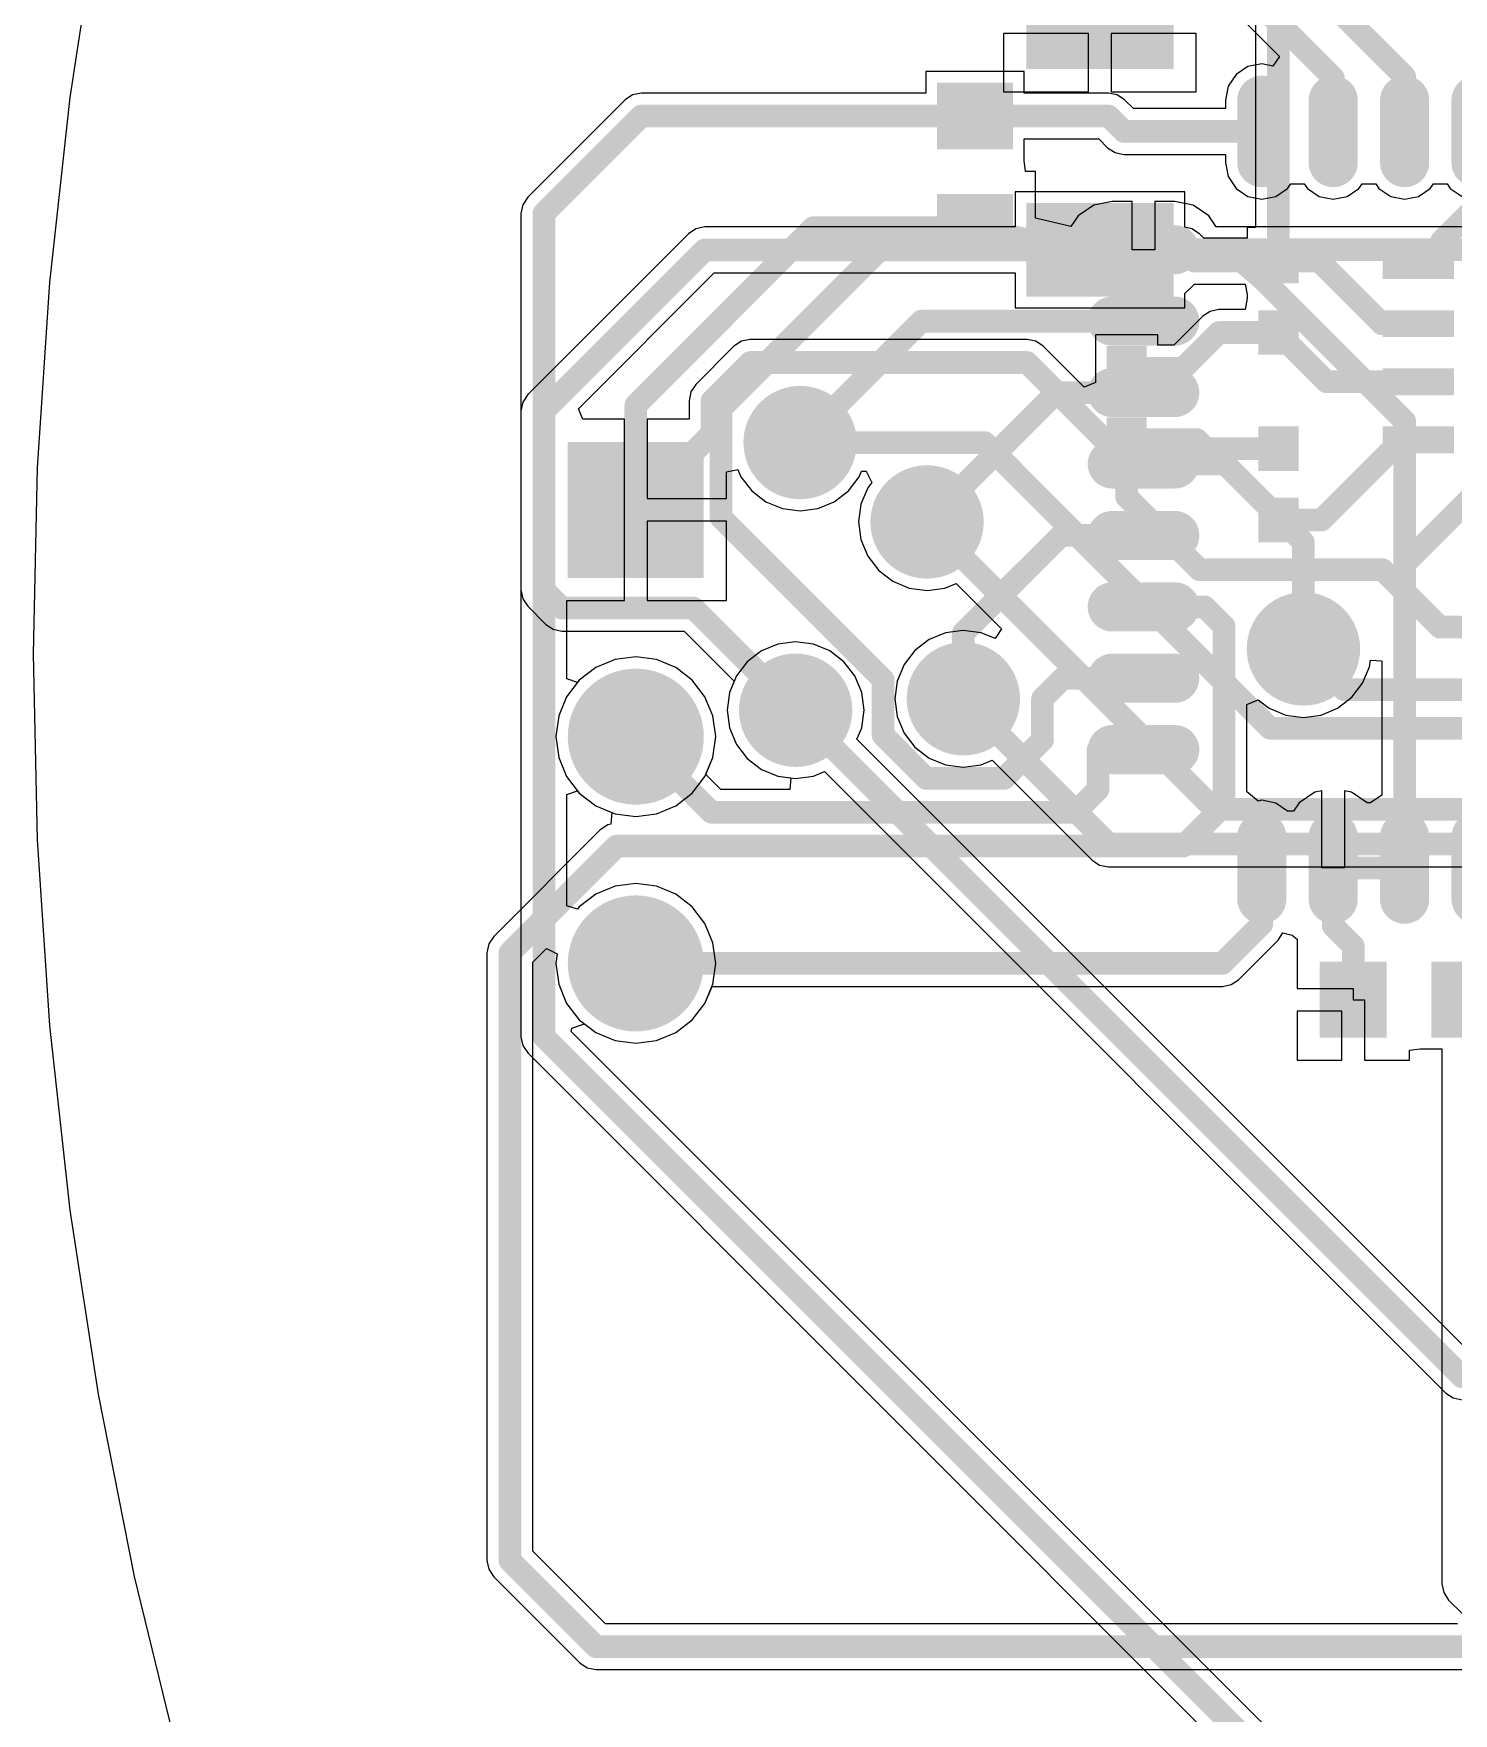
# Model space of a CAD drawing. Header units: millimetres. Extents: x 60.7 to 156.1, y 68.6 to 164.1.
# Drawn here: x 60.65 to 76.56, y 104.46 to 123.28 of the extents above; entities that cross this region are included whole.
import ezdxf

# ---------------------------------------------------------------- set-up
doc = ezdxf.new("R2010")
doc.units = ezdxf.units.MM
for name, color, linetype in [('BottomLayer', 5, 'Continuous'), ('PadHoleLayer', 156, 'Continuous'), ('TopLayer', 1, 'Continuous'), ('ViaHoleLayer', 16, 'Continuous')]:
    doc.layers.add(name, color=color, linetype=linetype)

# ---------------------------------------------------------------- blocks, each defined once
blk = doc.blocks.new('VSON8_2')
at = {"layer": 'TopLayer'}
for points in [[(0.825, -1.2), (0.825, 1.2), (-0.825, -1.2), (-0.825, 1.2)], [(-1.045, 0.825), (-1.045, 1.125), (-1.845, 0.825), (-1.845, 1.125)], [(1.845, 0.825), (1.845, 1.125), (1.045, 0.825), (1.045, 1.125)], [(-1.045, 0.175), (-1.045, 0.475), (-1.845, 0.175), (-1.845, 0.475)], [(1.845, 0.175), (1.845, 0.475), (1.045, 0.175), (1.045, 0.475)], [(-1.045, -0.475), (-1.045, -0.175), (-1.845, -0.475), (-1.845, -0.175)], [(1.845, -0.475), (1.845, -0.175), (1.045, -0.475), (1.045, -0.175)], [(-1.045, -1.125), (-1.045, -0.825), (-1.845, -1.125), (-1.845, -0.825)], [(1.845, -1.125), (1.845, -0.825), (1.045, -1.125), (1.045, -0.825)]]:
    blk.add_solid(points, dxfattribs=at)
blk = doc.blocks.new('LQFP32_B_5')
at = {"layer": 'BottomLayer', "const_width": 0.55}
for points in [[(-2.8, 4.475), (-2.8, 3.775)], [(-2, 4.475), (-2, 3.775)], [(-1.2, 4.475), (-1.2, 3.775)], [(-0.4, 4.475), (-0.4, 3.775)], [(0.4, 4.475), (0.4, 3.775)], [(1.2, 4.475), (1.2, 3.775)], [(2, 4.475), (2, 3.775)], [(2.8, 4.475), (2.8, 3.775)], [(-3.775, 2.8), (-4.475, 2.8)], [(4.475, 2.8), (3.775, 2.8)], [(-3.775, 2), (-4.475, 2)], [(4.475, 2), (3.775, 2)], [(-3.775, 1.2), (-4.475, 1.2)], [(4.475, 1.2), (3.775, 1.2)], [(-3.775, 0.4), (-4.475, 0.4)], [(4.475, 0.4), (3.775, 0.4)], [(-3.775, -0.4), (-4.475, -0.4)], [(4.475, -0.4), (3.775, -0.4)], [(-3.775, -1.2), (-4.475, -1.2)], [(4.475, -1.2), (3.775, -1.2)], [(-3.775, -2), (-4.475, -2)], [(4.475, -2), (3.775, -2)], [(-3.775, -2.8), (-4.475, -2.8)], [(4.475, -2.8), (3.775, -2.8)], [(-2.8, -3.775), (-2.8, -4.475)], [(-2, -3.775), (-2, -4.475)], [(-1.2, -3.775), (-1.2, -4.475)], [(-0.4, -3.775), (-0.4, -4.475)], [(0.4, -3.775), (0.4, -4.475)], [(1.2, -3.775), (1.2, -4.475)], [(2, -3.775), (2, -4.475)], [(2.8, -3.775), (2.8, -4.475)]]:
    blk.add_lwpolyline(points, dxfattribs=at)
at = {"layer": 'BottomLayer', "const_width": 0.275}
for points in [[(-2.937, 4.475, 1), (-2.662, 4.475, 1)], [(-2.137, 4.475, 1), (-1.862, 4.475, 1)], [(-1.338, 4.475, 1), (-1.062, 4.475, 1)], [(-0.538, 4.475, 1), (-0.263, 4.475, 1)], [(0.263, 4.475, 1), (0.538, 4.475, 1)], [(1.063, 4.475, 1), (1.338, 4.475, 1)], [(1.863, 4.475, 1), (2.138, 4.475, 1)], [(2.663, 4.475, 1), (2.938, 4.475, 1)], [(-2.937, 3.775, 1), (-2.662, 3.775, 1)], [(-2.137, 3.775, 1), (-1.862, 3.775, 1)], [(-1.338, 3.775, 1), (-1.062, 3.775, 1)], [(-0.538, 3.775, 1), (-0.263, 3.775, 1)], [(0.263, 3.775, 1), (0.538, 3.775, 1)], [(1.063, 3.775, 1), (1.338, 3.775, 1)], [(1.863, 3.775, 1), (2.138, 3.775, 1)], [(2.663, 3.775, 1), (2.938, 3.775, 1)], [(-4.612, 2.8, 1), (-4.337, 2.8, 1)], [(-3.912, 2.8, 1), (-3.637, 2.8, 1)], [(3.638, 2.8, 1), (3.913, 2.8, 1)], [(4.338, 2.8, 1), (4.613, 2.8, 1)], [(-4.612, 2, 1), (-4.337, 2, 1)], [(-3.912, 2, 1), (-3.637, 2, 1)], [(3.638, 2, 1), (3.913, 2, 1)], [(4.338, 2, 1), (4.613, 2, 1)], [(-4.612, 1.2, 1), (-4.337, 1.2, 1)], [(-3.912, 1.2, 1), (-3.637, 1.2, 1)], [(3.638, 1.2, 1), (3.913, 1.2, 1)], [(4.338, 1.2, 1), (4.613, 1.2, 1)], [(-4.612, 0.4, 1), (-4.337, 0.4, 1)], [(-3.912, 0.4, 1), (-3.637, 0.4, 1)], [(3.638, 0.4, 1), (3.913, 0.4, 1)], [(4.338, 0.4, 1), (4.613, 0.4, 1)], [(-4.612, -0.4, 1), (-4.337, -0.4, 1)], [(-3.912, -0.4, 1), (-3.637, -0.4, 1)], [(3.638, -0.4, 1), (3.913, -0.4, 1)], [(4.338, -0.4, 1), (4.613, -0.4, 1)], [(-4.612, -1.2, 1), (-4.337, -1.2, 1)], [(-3.912, -1.2, 1), (-3.637, -1.2, 1)], [(3.638, -1.2, 1), (3.913, -1.2, 1)], [(4.338, -1.2, 1), (4.613, -1.2, 1)], [(-4.612, -2, 1), (-4.337, -2, 1)], [(-3.912, -2, 1), (-3.637, -2, 1)], [(3.638, -2, 1), (3.913, -2, 1)], [(4.338, -2, 1), (4.613, -2, 1)], [(-4.612, -2.8, 1), (-4.337, -2.8, 1)], [(-3.912, -2.8, 1), (-3.637, -2.8, 1)], [(3.638, -2.8, 1), (3.913, -2.8, 1)], [(4.338, -2.8, 1), (4.613, -2.8, 1)], [(-2.937, -3.775, 1), (-2.662, -3.775, 1)], [(-2.137, -3.775, 1), (-1.862, -3.775, 1)], [(-1.338, -3.775, 1), (-1.062, -3.775, 1)], [(-0.538, -3.775, 1), (-0.263, -3.775, 1)], [(0.263, -3.775, 1), (0.538, -3.775, 1)], [(1.063, -3.775, 1), (1.338, -3.775, 1)], [(1.863, -3.775, 1), (2.138, -3.775, 1)], [(2.663, -3.775, 1), (2.938, -3.775, 1)], [(-2.937, -4.475, 1), (-2.662, -4.475, 1)], [(-2.137, -4.475, 1), (-1.862, -4.475, 1)], [(-1.338, -4.475, 1), (-1.062, -4.475, 1)], [(-0.538, -4.475, 1), (-0.263, -4.475, 1)], [(0.263, -4.475, 1), (0.538, -4.475, 1)], [(1.063, -4.475, 1), (1.338, -4.475, 1)], [(1.863, -4.475, 1), (2.138, -4.475, 1)], [(2.663, -4.475, 1), (2.938, -4.475, 1)]]:
    blk.add_lwpolyline(points, format="xyb", close=True, dxfattribs=at)
blk = doc.blocks.new('RES0402_9')
at = {"layer": 'TopLayer'}
for points in [[(-0.15, -0.225), (-0.15, 0.225), (-0.65, -0.225), (-0.65, 0.225)], [(0.65, -0.225), (0.65, 0.225), (0.15, -0.225), (0.15, 0.225)]]:
    blk.add_solid(points, dxfattribs=at)
blk = doc.blocks.new('RES0402_10')
at = {"layer": 'TopLayer'}
for points in [[(-0.15, -0.225), (-0.15, 0.225), (-0.65, -0.225), (-0.65, 0.225)], [(0.65, -0.225), (0.65, 0.225), (0.15, -0.225), (0.15, 0.225)]]:
    blk.add_solid(points, dxfattribs=at)
blk = doc.blocks.new('RES0402_11')
at = {"layer": 'TopLayer'}
for points in [[(-0.15, -0.225), (-0.15, 0.225), (-0.65, -0.225), (-0.65, 0.225)], [(0.65, -0.225), (0.65, 0.225), (0.15, -0.225), (0.15, 0.225)]]:
    blk.add_solid(points, dxfattribs=at)
blk = doc.blocks.new('PLC_3_40')
at = {"layer": 'BottomLayer', "const_width": 0.762}
for points in [[(-2.921, 0, 1), (-2.159, 0, 1)], [(-0.381, 0, 1), (0.381, 0, 1)]]:
    blk.add_lwpolyline(points, format="xyb", close=True, dxfattribs=at)
at = {"layer": 'BottomLayer'}
blk.add_solid([(1.778, -0.762), (3.302, -0.762), (1.778, 0.762), (3.302, 0.762)], dxfattribs=at)
at = {"layer": 'PadHoleLayer', "const_width": 0.5}
for points in [[(-2.79, 0, 1), (-2.29, 0, 1)], [(-0.25, 0, 1), (0.25, 0, 1)], [(2.29, 0, 1), (2.79, 0, 1)]]:
    blk.add_lwpolyline(points, format="xyb", close=True, dxfattribs=at)
at = {"layer": 'TopLayer', "const_width": 0.762}
for points in [[(-2.921, 0, 1), (-2.159, 0, 1)], [(-0.381, 0, 1), (0.381, 0, 1)]]:
    blk.add_lwpolyline(points, format="xyb", close=True, dxfattribs=at)
at = {"layer": 'TopLayer'}
blk.add_solid([(1.778, -0.762), (3.302, -0.762), (1.778, 0.762), (3.302, 0.762)], dxfattribs=at)
blk = doc.blocks.new('CAP1206_47')
at = {"layer": 'TopLayer'}
for points in [[(-0.75, -0.825), (-0.75, 0.825), (-1.8, -0.825), (-1.8, 0.825)], [(1.8, -0.825), (1.8, 0.825), (0.75, -0.825), (0.75, 0.825)]]:
    blk.add_solid(points, dxfattribs=at)
blk = doc.blocks.new('CAP0603_B_51')
at = {"layer": 'BottomLayer'}
for points in [[(-1, 0.425), (-1, -0.425), (-0.25, 0.425), (-0.25, -0.425)], [(0.25, 0.425), (0.25, -0.425), (1, 0.425), (1, -0.425)]]:
    blk.add_solid(points, dxfattribs=at)
blk = doc.blocks.new('CAP0603_B_55')
at = {"layer": 'BottomLayer'}
for points in [[(-1, 0.425), (-1, -0.425), (-0.25, 0.425), (-0.25, -0.425)], [(0.25, 0.425), (0.25, -0.425), (1, 0.425), (1, -0.425)]]:
    blk.add_solid(points, dxfattribs=at)

msp = doc.modelspace()

# ---------------------------------------------------------------- linework, layer by layer
at = {"layer": 'BottomLayer'}
for p, q in [((71.523, 126.107), (74.61, 123.02)), ((61.062, 122.559), (61.379, 124.618)), ((74.257, 122.906), (74.125, 122.817)), ((74.413, 122.937), (74.257, 122.906)), ((74.538, 122.912), (74.413, 122.937)), ((74.61, 123.02), (74.538, 122.912)), ((71.75, 122.852), (70.65, 122.852)), ((70.65, 122.852), (70.65, 122.609)), ((71.75, 122.609), (71.75, 122.852)), ((74.036, 122.685), (74.005, 122.529)), ((74.125, 122.817), (74.036, 122.685)), ((60.835, 120.488), (61.062, 122.559)), ((67.281, 122.534), (66.189, 121.442)), ((67.364, 122.589), (67.281, 122.534)), ((67.462, 122.609), (67.364, 122.589)), ((70.65, 122.609), (67.462, 122.609)), ((72.695, 122.609), (71.75, 122.609)), ((72.793, 122.589), (72.695, 122.609)), ((72.876, 122.534), (72.793, 122.589)), ((72.974, 122.436), (72.876, 122.534)), ((74.005, 122.529), (74.005, 122.436)), ((74.005, 122.436), (72.974, 122.436)), ((71.75, 121.852), (71.75, 122.095)), ((71.75, 122.095), (72.588, 122.095)), ((72.588, 122.095), (72.686, 121.997)), ((72.686, 121.997), (72.769, 121.942)), ((72.769, 121.942), (72.868, 121.922)), ((71.765, 121.731), (71.75, 121.852)), ((71.75, 121.852), (71.75, 121.852)), ((72.868, 121.922), (74.005, 121.922)), ((74.005, 121.922), (74.005, 121.829)), ((74.005, 121.829), (74.036, 121.673)), ((71.879, 121.731), (71.765, 121.731)), ((71.879, 121.207), (71.879, 121.731)), ((74.036, 121.673), (74.125, 121.541)), ((74.701, 121.541), (74.737, 121.593)), ((74.737, 121.593), (74.889, 121.593)), ((74.889, 121.593), (74.925, 121.541)), ((75.501, 121.541), (75.537, 121.593)), ((75.537, 121.593), (75.689, 121.593)), ((75.689, 121.593), (75.725, 121.541)), ((76.301, 121.541), (76.337, 121.593)), ((76.337, 121.593), (76.489, 121.593)), ((76.489, 121.593), (76.525, 121.541)), ((66.189, 121.442), (66.133, 121.358)), ((72.738, 121.393), (72.532, 121.352)), ((72.961, 121.393), (72.738, 121.393)), ((72.961, 120.854), (72.961, 121.393)), ((73.438, 121.393), (73.215, 121.393)), ((73.215, 121.393), (73.215, 120.854)), ((73.644, 121.352), (73.438, 121.393)), ((74.125, 121.541), (74.257, 121.452)), ((74.257, 121.452), (74.413, 121.421)), ((74.413, 121.421), (74.569, 121.452)), ((74.569, 121.452), (74.701, 121.541)), ((74.925, 121.541), (75.057, 121.452)), ((75.057, 121.452), (75.213, 121.421)), ((75.213, 121.421), (75.369, 121.452)), ((75.369, 121.452), (75.501, 121.541)), ((75.725, 121.541), (75.857, 121.452)), ((75.857, 121.452), (76.013, 121.421)), ((76.013, 121.421), (76.169, 121.452)), ((76.169, 121.452), (76.301, 121.541)), ((76.525, 121.541), (76.657, 121.452)), ((66.133, 121.358), (66.113, 121.26)), ((66.113, 121.26), (66.113, 117.043)), ((72.275, 121.114), (71.879, 121.207)), ((72.357, 121.235), (72.275, 121.114)), ((72.532, 121.352), (72.357, 121.235)), ((73.819, 121.235), (73.644, 121.352)), ((73.903, 121.111), (73.819, 121.235)), ((78.156, 121.111), (73.903, 121.111)), ((73.215, 120.854), (72.961, 120.854)), ((60.699, 118.41), (60.835, 120.488)), ((60.653, 116.327), (60.699, 118.41)), ((66.113, 117.043), (66.133, 116.945)), ((66.133, 116.945), (66.189, 116.862)), ((66.189, 116.862), (66.392, 116.658)), ((66.392, 116.658), (66.475, 116.603)), ((66.475, 116.603), (66.573, 116.583)), ((66.573, 116.583), (67.94, 116.583)), ((67.94, 116.583), (68.502, 116.021)), ((60.699, 114.244), (60.653, 116.327)), ((67.4, 116.295), (67.168, 116.264)), ((67.632, 116.264), (67.4, 116.295)), ((66.953, 116.175), (66.767, 116.033)), ((67.168, 116.264), (66.953, 116.175)), ((67.847, 116.175), (67.632, 116.264)), ((68.033, 116.033), (67.847, 116.175)), ((75.543, 116), (75.62, 116.184)), ((75.62, 116.184), (75.629, 116.256)), ((75.629, 116.256), (75.756, 116.248)), ((75.756, 116.248), (75.756, 114.744)), ((66.767, 116.033), (66.625, 115.847)), ((68.175, 115.847), (68.033, 116.033)), ((68.502, 116.021), (68.45, 115.895)), ((75.421, 115.841), (75.543, 116)), ((66.625, 115.847), (66.536, 115.632)), ((68.264, 115.632), (68.175, 115.847)), ((68.45, 115.895), (68.424, 115.696)), ((74.247, 115.762), (74.374, 115.812)), ((74.247, 114.783), (74.247, 115.762)), ((74.374, 115.812), (74.496, 115.719)), ((74.496, 115.719), (74.681, 115.642)), ((75.078, 115.642), (75.262, 115.719)), ((75.262, 115.719), (75.421, 115.841)), ((66.536, 115.632), (66.505, 115.4)), ((68.295, 115.4), (68.264, 115.632)), ((68.424, 115.696), (68.45, 115.498)), ((74.681, 115.642), (74.879, 115.616)), ((74.879, 115.616), (75.078, 115.642)), ((66.505, 115.4), (66.536, 115.168)), ((68.264, 115.168), (68.295, 115.4)), ((68.45, 115.498), (68.527, 115.313)), ((66.536, 115.168), (66.625, 114.953)), ((68.185, 114.978), (68.264, 115.168)), ((68.527, 115.313), (68.648, 115.154)), ((68.648, 115.154), (68.807, 115.032)), ((68.353, 114.81), (68.185, 114.978)), ((68.807, 115.032), (68.992, 114.956)), ((66.625, 114.953), (66.767, 114.767)), ((69.127, 114.81), (68.353, 114.81)), ((68.992, 114.956), (69.135, 114.937)), ((69.135, 114.937), (69.127, 114.81)), ((74.374, 114.679), (74.247, 114.783)), ((75.007, 114.777), (74.832, 114.66)), ((75.086, 114.793), (75.007, 114.777)), ((75.086, 113.929), (75.086, 114.793)), ((75.419, 114.777), (75.34, 114.793)), ((75.34, 114.793), (75.34, 113.929)), ((75.594, 114.66), (75.419, 114.777)), ((66.767, 114.767), (66.953, 114.625)), ((66.953, 114.625), (67.133, 114.55)), ((74.413, 114.687), (74.374, 114.679)), ((74.569, 114.656), (74.413, 114.687)), ((74.701, 114.567), (74.569, 114.656)), ((74.832, 114.66), (74.769, 114.567)), ((75.632, 114.66), (75.594, 114.66)), ((75.756, 114.744), (75.632, 114.66)), ((67.086, 114.411), (67.002, 114.356)), ((67.122, 114.419), (67.086, 114.411)), ((67.133, 114.55), (67.122, 114.419)), ((74.769, 114.567), (74.701, 114.567)), ((60.835, 112.166), (60.699, 114.244)), ((67.002, 114.356), (65.808, 113.161)), ((75.34, 113.929), (75.086, 113.929)), ((65.808, 113.161), (65.752, 113.078)), ((74.153, 112.678), (74.595, 113.12)), ((74.595, 113.12), (74.65, 113.204)), ((74.65, 113.204), (74.753, 113.177)), ((74.753, 113.177), (74.809, 113.133)), ((74.809, 113.133), (74.809, 113.133)), ((74.809, 113.133), (74.809, 113.133)), ((74.809, 113.133), (74.809, 112.581)), ((65.752, 113.078), (65.732, 112.979)), ((65.732, 112.979), (65.732, 106.172)), ((66.246, 112.873), (66.399, 113.026)), ((66.399, 113.026), (66.519, 112.966)), ((66.519, 112.966), (66.505, 112.86)), ((66.246, 106.278), (66.246, 112.873)), ((66.505, 112.86), (66.536, 112.628)), ((66.536, 112.628), (66.625, 112.413)), ((68.175, 112.413), (68.254, 112.603)), ((68.254, 112.603), (73.971, 112.603)), ((73.971, 112.603), (74.07, 112.623)), ((74.07, 112.623), (74.153, 112.678)), ((74.809, 112.581), (75.438, 112.581)), ((75.438, 112.581), (75.438, 112.454)), ((66.625, 112.413), (66.767, 112.227)), ((68.033, 112.227), (68.175, 112.413)), ((75.438, 112.454), (75.565, 112.454)), ((75.565, 112.454), (75.565, 111.775)), ((61.062, 110.095), (60.835, 112.166)), ((66.767, 112.227), (66.953, 112.085)), ((67.847, 112.085), (68.033, 112.227)), ((75.311, 112.327), (74.809, 112.327)), ((74.809, 112.327), (74.809, 111.775)), ((75.311, 111.775), (75.311, 112.327)), ((66.953, 112.085), (67.168, 111.996)), ((67.168, 111.996), (67.4, 111.965)), ((67.4, 111.965), (67.632, 111.996)), ((67.632, 111.996), (67.847, 112.085)), ((74.809, 111.775), (75.311, 111.775)), ((75.565, 111.775), (76.067, 111.775)), ((76.067, 111.889), (76.188, 111.904)), ((76.067, 111.775), (76.067, 111.889)), ((76.188, 111.904), (76.188, 111.904)), ((76.188, 111.904), (76.431, 111.904)), ((76.431, 111.904), (76.431, 105.911)), ((61.379, 108.036), (61.062, 110.095)), ((61.785, 105.993), (61.379, 108.036)), ((65.732, 106.172), (65.752, 106.074)), ((67.061, 105.464), (66.246, 106.278)), ((62.28, 103.969), (61.785, 105.993)), ((65.752, 106.074), (65.808, 105.99)), ((65.808, 105.99), (66.773, 105.025)), ((76.431, 105.911), (76.451, 105.813)), ((76.451, 105.813), (76.506, 105.729)), ((76.506, 105.729), (76.654, 105.581)), ((76.606, 105.464), (67.061, 105.464)), ((66.773, 105.025), (66.856, 104.969)), ((66.856, 104.969), (66.954, 104.95)), ((66.954, 104.95), (82.118, 104.95))]:
    msp.add_line(p, q, dxfattribs=at)
at = {"layer": 'BottomLayer', "const_width": 0.254}
for points in [[(72.085, 126.721), (76.013, 122.793)], [(71.704, 126.289), (75.213, 122.78)], [(75.213, 122.179), (75.213, 122.78)], [(76.013, 122.179), (76.013, 122.793)], [(66.37, 121.26), (67.462, 122.352)], [(67.462, 122.352), (71.2, 122.352)], [(71.2, 122.352), (72.695, 122.352)], [(72.695, 122.352), (72.868, 122.179)], [(72.868, 122.179), (74.413, 122.179)], [(66.37, 117.043), (66.37, 121.26)], [(67.4, 119.113), (69.389, 121.102)], [(69.389, 121.102), (71.2, 121.102)], [(71.2, 121.102), (72.257, 120.854)], [(68.353, 119.075), (70.132, 120.854)], [(70.132, 120.854), (72.257, 120.854)], [(72.257, 120.854), (73.088, 120.854)], [(73.088, 120.854), (74.041, 120.854)], [(74.041, 120.854), (78.413, 120.854)], [(74.041, 120.854), (74.423, 120.523)], [(74.423, 120.523), (76.013, 118.933)], [(69.24, 118.694), (70.6, 120.054)], [(70.6, 120.054), (73.088, 120.054)], [(76.013, 117.336), (78.413, 119.736)], [(70.663, 117.805), (72.112, 119.254)], [(72.112, 119.254), (73.088, 119.254)], [(67.4, 117.94), (67.4, 119.113)], [(68.353, 117.856), (68.353, 119.075)], [(76.013, 117.336), (76.013, 118.933)], [(73.088, 118.454), (74.002, 118.454)], [(74.002, 118.454), (74.879, 117.577)], [(68.353, 117.856), (70.17, 116.04)], [(71.069, 116.561), (72.163, 117.654)], [(72.163, 117.654), (73.088, 117.654)], [(74.879, 116.383), (74.879, 117.577)], [(76.013, 113.929), (76.013, 117.336)], [(66.37, 117.043), (66.573, 116.84)], [(66.573, 116.84), (68.047, 116.84)], [(68.047, 116.84), (69.19, 115.696)], [(73.088, 116.854), (73.773, 116.854)], [(73.773, 116.854), (73.99, 116.637)], [(71.069, 115.824), (71.069, 116.561)], [(73.99, 114.63), (73.99, 116.637)], [(70.17, 115.418), (70.17, 116.04)], [(71.956, 115.824), (72.186, 116.054)], [(72.186, 116.054), (73.088, 116.054)], [(71.956, 115.362), (71.956, 115.824)], [(70.17, 115.418), (70.655, 114.932)], [(67.4, 115.4), (68.247, 114.553)], [(71.526, 114.932), (71.956, 115.362)], [(72.579, 114.809), (72.579, 115.254)], [(72.579, 115.254), (73.088, 115.254)], [(70.655, 114.932), (71.526, 114.932)], [(72.323, 114.553), (72.579, 114.809)], [(68.247, 114.553), (72.323, 114.553)], [(73.534, 114.174), (73.99, 114.63)], [(65.989, 112.979), (67.184, 114.174)], [(67.184, 114.174), (73.534, 114.174)], [(74.413, 113.302), (74.413, 113.929)], [(75.213, 113.28), (75.213, 113.929)], [(75.213, 113.929), (76.013, 113.929)], [(73.971, 112.86), (74.413, 113.302)], [(75.213, 113.28), (75.438, 113.055)], [(65.989, 106.172), (65.989, 112.979)], [(75.438, 112.454), (75.438, 113.055)], [(67.4, 112.86), (73.971, 112.86)], [(65.989, 106.172), (66.954, 105.207)], [(66.954, 105.207), (82.118, 105.207)]]:
    msp.add_lwpolyline(points, dxfattribs=at)
at = {"layer": 'BottomLayer'}
for points, const_width in [([(75.15, 122.78, 1), (75.277, 122.78, 1)], 0.127), ([(75.15, 122.78, 1), (75.277, 122.78, 1)], 0.127), ([(75.95, 122.793, 1), (76.077, 122.793, 1)], 0.127), ([(75.95, 122.793, 1), (76.077, 122.793, 1)], 0.127), ([(67.399, 122.352, 1), (67.526, 122.352, 1)], 0.127), ([(67.399, 122.352, 1), (67.526, 122.352, 1)], 0.127), ([(71.137, 122.352, 1), (71.264, 122.352, 1)], 0.127), ([(71.137, 122.352, 1), (71.264, 122.352, 1)], 0.127), ([(72.631, 122.352, 1), (72.758, 122.352, 1)], 0.127), ([(72.631, 122.352, 1), (72.758, 122.352, 1)], 0.127), ([(72.804, 122.179, 1), (72.931, 122.179, 1)], 0.127), ([(72.804, 122.179, 1), (72.931, 122.179, 1)], 0.127), ([(74.35, 122.179, 1), (74.477, 122.179, 1)], 0.127), ([(75.15, 122.179, 1), (75.277, 122.179, 1)], 0.127), ([(75.95, 122.179, 1), (76.077, 122.179, 1)], 0.127), ([(66.307, 121.26, 1), (66.434, 121.26, 1)], 0.127), ([(66.307, 121.26, 1), (66.434, 121.26, 1)], 0.127), ([(69.326, 121.102, 1), (69.453, 121.102, 1)], 0.127), ([(69.326, 121.102, 1), (69.453, 121.102, 1)], 0.127), ([(71.137, 121.102, 1), (71.264, 121.102, 1)], 0.127), ([(71.137, 121.102, 1), (71.264, 121.102, 1)], 0.127), ([(70.069, 120.854, 1), (70.196, 120.854, 1)], 0.127), ([(70.069, 120.854, 1), (70.196, 120.854, 1)], 0.127), ([(72.194, 120.854, 1), (72.321, 120.854, 1)], 0.127), ([(72.194, 120.854, 1), (72.321, 120.854, 1)], 0.127), ([(72.194, 120.854, 1), (72.321, 120.854, 1)], 0.127), ([(73.024, 120.854, 1), (73.151, 120.854, 1)], 0.127), ([(73.024, 120.854, 1), (73.151, 120.854, 1)], 0.127), ([(73.977, 120.854, 1), (74.105, 120.854, 1)], 0.127), ([(73.977, 120.854, 1), (74.105, 120.854, 1)], 0.127), ([(73.977, 120.854, 1), (74.105, 120.854, 1)], 0.127), ([(74.359, 120.523, 1), (74.486, 120.523, 1)], 0.127), ([(74.359, 120.523, 1), (74.486, 120.523, 1)], 0.127), ([(70.537, 120.054, 1), (70.664, 120.054, 1)], 0.127), ([(70.537, 120.054, 1), (70.664, 120.054, 1)], 0.127), ([(73.024, 120.054, 1), (73.151, 120.054, 1)], 0.127), ([(68.923, 118.694, 1), (69.558, 118.694, 1)], 0.635), ([(72.048, 119.254, 1), (72.175, 119.254, 1)], 0.127), ([(72.048, 119.254, 1), (72.175, 119.254, 1)], 0.127), ([(73.024, 119.254, 1), (73.151, 119.254, 1)], 0.127), ([(67.337, 119.113, 1), (67.464, 119.113, 1)], 0.127), ([(67.337, 119.113, 1), (67.464, 119.113, 1)], 0.127), ([(68.29, 119.075, 1), (68.417, 119.075, 1)], 0.127), ([(68.29, 119.075, 1), (68.417, 119.075, 1)], 0.127), ([(75.95, 118.933, 1), (76.077, 118.933, 1)], 0.127), ([(75.95, 118.933, 1), (76.077, 118.933, 1)], 0.127), ([(69.177, 118.694, 1), (69.304, 118.694, 1)], 0.127), ([(73.024, 118.454, 1), (73.151, 118.454, 1)], 0.127), ([(73.938, 118.454, 1), (74.065, 118.454, 1)], 0.127), ([(73.938, 118.454, 1), (74.065, 118.454, 1)], 0.127), ([(70.345, 117.805, 1), (70.98, 117.805, 1)], 0.635), ([(67.337, 117.94, 1), (67.464, 117.94, 1)], 0.127), ([(68.29, 117.856, 1), (68.417, 117.856, 1)], 0.127), ([(68.29, 117.856, 1), (68.417, 117.856, 1)], 0.127), ([(70.599, 117.805, 1), (70.726, 117.805, 1)], 0.127), ([(72.099, 117.654, 1), (72.226, 117.654, 1)], 0.127), ([(72.099, 117.654, 1), (72.226, 117.654, 1)], 0.127), ([(73.024, 117.654, 1), (73.151, 117.654, 1)], 0.127), ([(74.816, 117.577, 1), (74.943, 117.577, 1)], 0.127), ([(74.816, 117.577, 1), (74.943, 117.577, 1)], 0.127), ([(75.95, 117.336, 1), (76.077, 117.336, 1)], 0.127), ([(75.95, 117.336, 1), (76.077, 117.336, 1)], 0.127), ([(75.95, 117.336, 1), (76.077, 117.336, 1)], 0.127), ([(66.307, 117.043, 1), (66.434, 117.043, 1)], 0.127), ([(66.307, 117.043, 1), (66.434, 117.043, 1)], 0.127), ([(66.51, 116.84, 1), (66.637, 116.84, 1)], 0.127), ([(66.51, 116.84, 1), (66.637, 116.84, 1)], 0.127), ([(67.983, 116.84, 1), (68.11, 116.84, 1)], 0.127), ([(67.983, 116.84, 1), (68.11, 116.84, 1)], 0.127), ([(73.024, 116.854, 1), (73.151, 116.854, 1)], 0.127), ([(73.709, 116.854, 1), (73.836, 116.854, 1)], 0.127), ([(73.709, 116.854, 1), (73.836, 116.854, 1)], 0.127), ([(74.562, 116.383, 1), (75.197, 116.383, 1)], 0.635), ([(71.006, 116.561, 1), (71.133, 116.561, 1)], 0.127), ([(71.006, 116.561, 1), (71.133, 116.561, 1)], 0.127), ([(73.927, 116.637, 1), (74.054, 116.637, 1)], 0.127), ([(73.927, 116.637, 1), (74.054, 116.637, 1)], 0.127), ([(74.816, 116.383, 1), (74.943, 116.383, 1)], 0.127), ([(68.873, 115.696, 1), (69.508, 115.696, 1)], 0.635), ([(70.752, 115.824, 1), (71.387, 115.824, 1)], 0.635), ([(70.106, 116.04, 1), (70.233, 116.04, 1)], 0.127), ([(70.106, 116.04, 1), (70.233, 116.04, 1)], 0.127), ([(72.123, 116.054, 1), (72.25, 116.054, 1)], 0.127), ([(72.123, 116.054, 1), (72.25, 116.054, 1)], 0.127), ([(73.024, 116.054, 1), (73.151, 116.054, 1)], 0.127), ([(71.006, 115.824, 1), (71.133, 115.824, 1)], 0.127), ([(71.893, 115.824, 1), (72.02, 115.824, 1)], 0.127), ([(71.893, 115.824, 1), (72.02, 115.824, 1)], 0.127), ([(69.127, 115.696, 1), (69.254, 115.696, 1)], 0.127), ([(70.106, 115.418, 1), (70.233, 115.418, 1)], 0.127), ([(70.106, 115.418, 1), (70.233, 115.418, 1)], 0.127), ([(67.337, 115.4, 1), (67.464, 115.4, 1)], 0.127), ([(71.893, 115.362, 1), (72.02, 115.362, 1)], 0.127), ([(71.893, 115.362, 1), (72.02, 115.362, 1)], 0.127), ([(72.515, 115.254, 1), (72.642, 115.254, 1)], 0.127), ([(72.515, 115.254, 1), (72.642, 115.254, 1)], 0.127), ([(73.024, 115.254, 1), (73.151, 115.254, 1)], 0.127), ([(70.592, 114.932, 1), (70.719, 114.932, 1)], 0.127), ([(70.592, 114.932, 1), (70.719, 114.932, 1)], 0.127), ([(71.463, 114.932, 1), (71.59, 114.932, 1)], 0.127), ([(71.463, 114.932, 1), (71.59, 114.932, 1)], 0.127), ([(72.515, 114.809, 1), (72.642, 114.809, 1)], 0.127), ([(72.515, 114.809, 1), (72.642, 114.809, 1)], 0.127), ([(68.184, 114.553, 1), (68.311, 114.553, 1)], 0.127), ([(68.184, 114.553, 1), (68.311, 114.553, 1)], 0.127), ([(72.259, 114.553, 1), (72.386, 114.553, 1)], 0.127), ([(72.259, 114.553, 1), (72.386, 114.553, 1)], 0.127), ([(73.927, 114.63, 1), (74.054, 114.63, 1)], 0.127), ([(73.927, 114.63, 1), (74.054, 114.63, 1)], 0.127), ([(67.12, 114.174, 1), (67.247, 114.174, 1)], 0.127), ([(67.12, 114.174, 1), (67.247, 114.174, 1)], 0.127), ([(73.47, 114.174, 1), (73.597, 114.174, 1)], 0.127), ([(73.47, 114.174, 1), (73.597, 114.174, 1)], 0.127), ([(74.35, 113.929, 1), (74.477, 113.929, 1)], 0.127), ([(75.15, 113.929, 1), (75.277, 113.929, 1)], 0.127), ([(75.15, 113.929, 1), (75.277, 113.929, 1)], 0.127), ([(75.95, 113.929, 1), (76.077, 113.929, 1)], 0.127), ([(75.95, 113.929, 1), (76.077, 113.929, 1)], 0.127), ([(74.35, 113.302, 1), (74.477, 113.302, 1)], 0.127), ([(74.35, 113.302, 1), (74.477, 113.302, 1)], 0.127), ([(75.15, 113.28, 1), (75.277, 113.28, 1)], 0.127), ([(75.15, 113.28, 1), (75.277, 113.28, 1)], 0.127), ([(65.926, 112.979, 1), (66.053, 112.979, 1)], 0.127), ([(65.926, 112.979, 1), (66.053, 112.979, 1)], 0.127), ([(75.374, 113.055, 1), (75.501, 113.055, 1)], 0.127), ([(75.374, 113.055, 1), (75.501, 113.055, 1)], 0.127), ([(67.337, 112.86, 1), (67.464, 112.86, 1)], 0.127), ([(73.908, 112.86, 1), (74.035, 112.86, 1)], 0.127), ([(73.908, 112.86, 1), (74.035, 112.86, 1)], 0.127), ([(75.374, 112.454, 1), (75.501, 112.454, 1)], 0.127), ([(65.926, 106.172, 1), (66.053, 106.172, 1)], 0.127), ([(65.926, 106.172, 1), (66.053, 106.172, 1)], 0.127), ([(66.891, 105.207, 1), (67.018, 105.207, 1)], 0.127), ([(66.891, 105.207, 1), (67.018, 105.207, 1)], 0.127)]:
    msp.add_lwpolyline(points, format="xyb", close=True, dxfattribs=dict(at, const_width=const_width))
at = {"layer": 'TopLayer'}
for p, q in [((74.343, 126.583), (74.343, 121.102)), ((61.062, 122.559), (61.379, 124.618)), ((72.473, 123.275), (71.521, 123.275)), ((71.521, 123.275), (71.521, 122.623)), ((72.473, 122.623), (72.473, 123.275)), ((73.679, 123.275), (72.727, 123.275)), ((72.727, 123.275), (72.727, 122.623)), ((73.679, 122.623), (73.679, 123.275)), ((60.835, 120.488), (61.062, 122.559)), ((71.521, 122.623), (72.473, 122.623)), ((72.727, 122.623), (73.679, 122.623)), ((73.55, 121.502), (71.65, 121.502)), ((71.65, 121.502), (71.65, 121.109)), ((73.55, 121.106), (73.55, 121.502)), ((67.991, 121.034), (66.189, 119.231)), ((68.074, 121.089), (67.991, 121.034)), ((68.172, 121.109), (68.074, 121.089)), ((71.65, 121.109), (68.172, 121.109)), ((73.631, 121.089), (73.55, 121.106)), ((73.715, 121.034), (73.631, 121.089)), ((73.764, 120.984), (73.715, 121.034)), ((74.25, 120.984), (73.764, 120.984)), ((74.343, 121.102), (74.25, 121.102)), ((74.25, 121.102), (74.25, 120.984)), ((60.699, 118.41), (60.835, 120.488)), ((66.757, 119.073), (68.279, 120.595)), ((68.279, 120.595), (71.65, 120.595)), ((71.65, 120.595), (71.65, 120.202)), ((73.55, 120.362), (73.658, 120.47)), ((73.658, 120.47), (73.658, 120.47)), ((73.658, 120.47), (74.228, 120.47)), ((74.228, 120.47), (74.25, 120.352)), ((73.55, 120.202), (73.55, 120.362)), ((74.25, 120.311), (74.228, 120.184)), ((74.25, 120.352), (74.25, 120.311)), ((71.65, 120.202), (73.55, 120.202)), ((73.751, 120.109), (73.427, 119.784)), ((73.835, 120.164), (73.751, 120.109)), ((73.933, 120.184), (73.835, 120.164)), ((74.228, 120.184), (73.933, 120.184)), ((73.25, 119.902), (72.55, 119.902)), ((72.55, 119.902), (72.55, 119.368)), ((73.25, 119.784), (73.25, 119.902)), ((68.5, 119.773), (68.072, 119.345)), ((68.583, 119.829), (68.5, 119.773)), ((68.682, 119.848), (68.583, 119.829)), ((71.784, 119.848), (68.682, 119.848)), ((71.882, 119.829), (71.784, 119.848)), ((71.965, 119.773), (71.882, 119.829)), ((72.423, 119.316), (71.965, 119.773)), ((73.427, 119.784), (73.25, 119.784)), ((68.072, 119.345), (68.016, 119.262)), ((72.55, 119.368), (72.423, 119.316)), ((66.133, 119.148), (66.113, 119.05)), ((66.189, 119.231), (66.133, 119.148)), ((68.016, 119.262), (67.997, 119.163)), ((67.997, 119.163), (67.997, 118.956)), ((66.113, 119.05), (66.113, 112.039)), ((66.806, 118.956), (66.757, 119.073)), ((67.273, 118.956), (66.806, 118.956)), ((67.273, 117.94), (67.273, 118.956)), ((67.997, 118.956), (67.527, 118.956)), ((67.527, 118.956), (67.527, 118.067)), ((60.653, 116.327), (60.699, 118.41)), ((68.416, 118.367), (68.543, 118.392)), ((68.416, 118.067), (68.416, 118.367)), ((68.543, 118.392), (68.577, 118.311)), ((69.904, 118.311), (69.93, 118.374)), ((69.93, 118.374), (69.981, 118.374)), ((69.981, 118.374), (70.043, 118.246)), ((68.577, 118.311), (68.698, 118.152)), ((69.782, 118.152), (69.904, 118.311)), ((69.999, 118.188), (69.922, 118.004)), ((70.043, 118.246), (69.999, 118.188)), ((67.527, 118.067), (68.416, 118.067)), ((68.698, 118.152), (68.857, 118.03)), ((68.857, 118.03), (69.042, 117.954)), ((69.439, 117.954), (69.624, 118.03)), ((69.624, 118.03), (69.782, 118.152)), ((69.922, 118.004), (69.896, 117.805)), ((67.273, 116.924), (67.273, 117.94)), ((68.416, 117.813), (67.527, 117.813)), ((67.527, 117.813), (67.527, 116.924)), ((68.416, 116.924), (68.416, 117.813)), ((69.042, 117.954), (69.24, 117.928)), ((69.24, 117.928), (69.439, 117.954)), ((69.896, 117.805), (69.922, 117.607)), ((69.922, 117.607), (69.999, 117.422)), ((69.999, 117.422), (70.121, 117.263)), ((70.121, 117.263), (70.28, 117.141)), ((70.28, 117.141), (70.464, 117.065)), ((70.464, 117.065), (70.663, 117.039)), ((70.663, 117.039), (70.861, 117.065)), ((70.861, 117.065), (70.988, 117.117)), ((70.988, 117.117), (71.498, 116.606)), ((66.627, 116.047), (66.627, 116.924)), ((66.627, 116.924), (67.273, 116.924)), ((67.527, 116.924), (68.416, 116.924)), ((70.686, 116.488), (70.527, 116.366)), ((70.871, 116.564), (70.686, 116.488)), ((71.069, 116.591), (70.871, 116.564)), ((71.268, 116.564), (71.069, 116.591)), ((71.426, 116.499), (71.268, 116.564)), ((71.498, 116.606), (71.426, 116.499)), ((60.699, 114.244), (60.653, 116.327)), ((67.4, 116.295), (67.168, 116.264)), ((67.632, 116.264), (67.4, 116.295)), ((68.807, 116.36), (68.648, 116.238)), ((68.992, 116.437), (68.807, 116.36)), ((69.19, 116.463), (68.992, 116.437)), ((69.389, 116.437), (69.19, 116.463)), ((69.574, 116.36), (69.389, 116.437)), ((69.732, 116.238), (69.574, 116.36)), ((70.527, 116.366), (70.405, 116.207)), ((66.953, 116.175), (66.767, 116.033)), ((67.168, 116.264), (66.953, 116.175)), ((67.847, 116.175), (67.632, 116.264)), ((68.033, 116.033), (67.847, 116.175)), ((68.648, 116.238), (68.527, 116.08)), ((69.854, 116.08), (69.732, 116.238)), ((70.405, 116.207), (70.329, 116.022)), ((66.747, 116.007), (66.627, 116.047)), ((66.767, 116.033), (66.747, 116.007)), ((68.175, 115.847), (68.033, 116.033)), ((68.527, 116.08), (68.45, 115.895)), ((69.931, 115.895), (69.854, 116.08)), ((70.329, 116.022), (70.303, 115.824)), ((68.264, 115.632), (68.175, 115.847)), ((68.45, 115.895), (68.424, 115.696)), ((69.957, 115.696), (69.931, 115.895)), ((70.303, 115.824), (70.329, 115.626)), ((68.295, 115.4), (68.264, 115.632)), ((68.424, 115.696), (68.45, 115.498)), ((69.931, 115.498), (69.957, 115.696)), ((70.329, 115.626), (70.405, 115.441)), ((68.264, 115.168), (68.295, 115.4)), ((68.45, 115.498), (68.527, 115.313)), ((69.878, 115.371), (69.931, 115.498)), ((76.763, 108.487), (69.878, 115.371)), ((70.405, 115.441), (70.527, 115.282)), ((68.175, 114.953), (68.264, 115.168)), ((68.527, 115.313), (68.648, 115.154)), ((68.648, 115.154), (68.807, 115.032)), ((70.527, 115.282), (70.686, 115.16)), ((70.686, 115.16), (70.871, 115.084)), ((68.807, 115.032), (68.992, 114.956)), ((69.389, 114.956), (69.515, 115.008)), ((69.515, 115.008), (76.475, 108.048)), ((70.871, 115.084), (71.069, 115.057)), ((71.069, 115.057), (71.268, 115.084)), ((71.268, 115.084), (71.394, 115.136)), ((71.394, 115.136), (72.513, 114.017)), ((66.627, 114.753), (66.747, 114.793)), ((66.747, 114.793), (66.767, 114.767)), ((68.033, 114.767), (68.175, 114.953)), ((68.992, 114.956), (69.19, 114.93)), ((69.19, 114.93), (69.389, 114.956)), ((66.627, 113.507), (66.627, 114.753)), ((66.767, 114.767), (66.953, 114.625)), ((66.953, 114.625), (67.168, 114.536)), ((67.632, 114.536), (67.847, 114.625)), ((67.847, 114.625), (68.033, 114.767)), ((67.168, 114.536), (67.4, 114.505)), ((67.4, 114.505), (67.632, 114.536)), ((60.835, 112.166), (60.699, 114.244)), ((72.513, 114.017), (72.596, 113.961)), ((72.596, 113.961), (72.695, 113.941)), ((72.695, 113.941), (72.695, 113.941)), ((72.695, 113.941), (89.408, 113.941)), ((67.168, 113.724), (66.953, 113.635)), ((67.4, 113.755), (67.168, 113.724)), ((67.632, 113.724), (67.4, 113.755)), ((67.847, 113.635), (67.632, 113.724)), ((66.747, 113.467), (66.627, 113.507)), ((66.767, 113.493), (66.747, 113.467)), ((66.953, 113.635), (66.767, 113.493)), ((68.033, 113.493), (67.847, 113.635)), ((68.175, 113.307), (68.033, 113.493)), ((68.264, 113.092), (68.175, 113.307)), ((68.295, 112.86), (68.264, 113.092)), ((68.264, 112.628), (68.295, 112.86)), ((68.175, 112.413), (68.264, 112.628)), ((68.033, 112.227), (68.175, 112.413)), ((61.062, 110.095), (60.835, 112.166)), ((66.685, 112.135), (66.825, 112.183)), ((66.825, 112.183), (66.953, 112.085)), ((67.847, 112.085), (68.033, 112.227)), ((66.113, 112.039), (66.133, 111.941)), ((66.677, 112.096), (66.685, 112.135)), ((77.907, 100.866), (66.677, 112.096)), ((66.953, 112.085), (67.168, 111.996)), ((67.168, 111.996), (67.4, 111.965)), ((67.4, 111.965), (67.632, 111.996)), ((67.632, 111.996), (67.847, 112.085)), ((66.133, 111.941), (66.189, 111.858)), ((66.189, 111.858), (77.544, 100.502)), ((61.379, 108.036), (61.062, 110.095)), ((61.785, 105.993), (61.379, 108.036)), ((76.475, 108.048), (76.558, 107.993)), ((76.558, 107.993), (76.657, 107.973)), ((62.28, 103.969), (61.785, 105.993))]:
    msp.add_line(p, q, dxfattribs=at)
at = {"layer": 'TopLayer', "const_width": 0.254}
for points in [[(74.6, 120.727), (74.6, 136.65)], [(70.56, 125.442), (72.6, 123.402)], [(76.429, 120.955), (77.19, 121.717)], [(76.429, 120.675), (76.429, 120.955)], [(66.37, 119.05), (68.172, 120.852)], [(68.172, 120.852), (72.6, 120.852)], [(72.6, 120.852), (73.533, 120.852)], [(73.533, 120.852), (73.658, 120.727)], [(73.658, 120.727), (74.6, 120.727)], [(74.6, 120.727), (75.056, 120.727)], [(75.056, 120.727), (75.758, 120.025)], [(76.167, 120.675), (76.429, 120.675)], [(73.533, 119.527), (73.933, 119.927)], [(73.933, 119.927), (74.6, 119.927)], [(74.6, 119.914), (74.6, 119.927)], [(75.758, 120.025), (76.167, 120.025)], [(74.6, 119.914), (75.139, 119.375)], [(68.254, 119.163), (68.682, 119.591)], [(68.682, 119.591), (71.784, 119.591)], [(71.784, 119.591), (72.648, 118.727)], [(72.9, 119.527), (73.533, 119.527)], [(75.139, 119.375), (76.167, 119.375)], [(68.254, 118.794), (68.254, 119.163)], [(66.37, 112.039), (66.37, 119.05)], [(67.4, 117.94), (68.254, 118.794)], [(69.24, 118.694), (71.307, 118.694)], [(71.307, 118.694), (74.507, 115.494)], [(72.648, 118.727), (72.9, 118.727)], [(72.9, 118.085), (72.9, 118.727)], [(72.9, 118.727), (73.685, 118.727)], [(73.685, 118.727), (73.785, 118.627)], [(73.785, 118.627), (74.6, 118.627)], [(75.082, 117.827), (75.98, 118.725)], [(75.98, 118.725), (76.167, 118.725)], [(72.9, 118.085), (73.715, 117.27)], [(70.663, 117.805), (73.882, 114.586)], [(74.6, 117.827), (75.082, 117.827)], [(73.715, 117.27), (75.766, 117.27)], [(75.766, 117.27), (76.409, 116.627)], [(76.409, 116.627), (77.2, 116.627)], [(74.879, 116.383), (75.336, 115.926)], [(71.069, 115.824), (72.695, 114.198)], [(75.336, 115.926), (85.242, 115.926)], [(69.19, 115.696), (76.657, 108.23)], [(74.507, 115.494), (87.859, 115.494)], [(73.882, 114.586), (88.297, 114.586)], [(72.695, 114.198), (89.408, 114.198)], [(66.37, 112.039), (78.232, 100.178)], [(76.657, 108.23), (80.061, 108.23)]]:
    msp.add_lwpolyline(points, dxfattribs=at)
at = {"layer": 'TopLayer'}
for points, const_width in [([(72.536, 123.402, 1), (72.663, 123.402, 1)], 0.127), ([(76.365, 120.955, 1), (76.492, 120.955, 1)], 0.127), ([(76.365, 120.955, 1), (76.492, 120.955, 1)], 0.127), ([(68.109, 120.852, 1), (68.236, 120.852, 1)], 0.127), ([(68.109, 120.852, 1), (68.236, 120.852, 1)], 0.127), ([(72.536, 120.852, 1), (72.663, 120.852, 1)], 0.127), ([(72.536, 120.852, 1), (72.663, 120.852, 1)], 0.127), ([(73.469, 120.852, 1), (73.596, 120.852, 1)], 0.127), ([(73.469, 120.852, 1), (73.596, 120.852, 1)], 0.127), ([(73.595, 120.727, 1), (73.722, 120.727, 1)], 0.127), ([(73.595, 120.727, 1), (73.722, 120.727, 1)], 0.127), ([(74.537, 120.727, 1), (74.664, 120.727, 1)], 0.127), ([(74.537, 120.727, 1), (74.664, 120.727, 1)], 0.127), ([(74.537, 120.727, 1), (74.664, 120.727, 1)], 0.127), ([(74.993, 120.727, 1), (75.12, 120.727, 1)], 0.127), ([(74.993, 120.727, 1), (75.12, 120.727, 1)], 0.127), ([(76.103, 120.675, 1), (76.23, 120.675, 1)], 0.127), ([(76.365, 120.675, 1), (76.492, 120.675, 1)], 0.127), ([(76.365, 120.675, 1), (76.492, 120.675, 1)], 0.127), ([(73.869, 119.927, 1), (73.996, 119.927, 1)], 0.127), ([(73.869, 119.927, 1), (73.996, 119.927, 1)], 0.127), ([(74.537, 119.927, 1), (74.664, 119.927, 1)], 0.127), ([(74.537, 119.927, 1), (74.664, 119.927, 1)], 0.127), ([(75.695, 120.025, 1), (75.822, 120.025, 1)], 0.127), ([(75.695, 120.025, 1), (75.822, 120.025, 1)], 0.127), ([(76.103, 120.025, 1), (76.23, 120.025, 1)], 0.127), ([(74.537, 119.914, 1), (74.664, 119.914, 1)], 0.127), ([(74.537, 119.914, 1), (74.664, 119.914, 1)], 0.127), ([(68.618, 119.591, 1), (68.745, 119.591, 1)], 0.127), ([(68.618, 119.591, 1), (68.745, 119.591, 1)], 0.127), ([(71.72, 119.591, 1), (71.847, 119.591, 1)], 0.127), ([(71.72, 119.591, 1), (71.847, 119.591, 1)], 0.127), ([(72.836, 119.527, 1), (72.963, 119.527, 1)], 0.127), ([(73.469, 119.527, 1), (73.596, 119.527, 1)], 0.127), ([(73.469, 119.527, 1), (73.596, 119.527, 1)], 0.127), ([(75.076, 119.375, 1), (75.203, 119.375, 1)], 0.127), ([(75.076, 119.375, 1), (75.203, 119.375, 1)], 0.127), ([(76.103, 119.375, 1), (76.23, 119.375, 1)], 0.127), ([(68.19, 119.163, 1), (68.317, 119.163, 1)], 0.127), ([(68.19, 119.163, 1), (68.317, 119.163, 1)], 0.127), ([(68.923, 118.694, 1), (69.558, 118.694, 1)], 0.635), ([(66.307, 119.05, 1), (66.434, 119.05, 1)], 0.127), ([(66.307, 119.05, 1), (66.434, 119.05, 1)], 0.127), ([(68.19, 118.794, 1), (68.317, 118.794, 1)], 0.127), ([(68.19, 118.794, 1), (68.317, 118.794, 1)], 0.127), ([(69.177, 118.694, 1), (69.304, 118.694, 1)], 0.127), ([(71.243, 118.694, 1), (71.37, 118.694, 1)], 0.127), ([(71.243, 118.694, 1), (71.37, 118.694, 1)], 0.127), ([(72.585, 118.727, 1), (72.712, 118.727, 1)], 0.127), ([(72.585, 118.727, 1), (72.712, 118.727, 1)], 0.127), ([(72.836, 118.727, 1), (72.963, 118.727, 1)], 0.127), ([(72.836, 118.727, 1), (72.963, 118.727, 1)], 0.127), ([(72.836, 118.727, 1), (72.963, 118.727, 1)], 0.127), ([(73.622, 118.727, 1), (73.749, 118.727, 1)], 0.127), ([(73.622, 118.727, 1), (73.749, 118.727, 1)], 0.127), ([(73.722, 118.627, 1), (73.849, 118.627, 1)], 0.127), ([(73.722, 118.627, 1), (73.849, 118.627, 1)], 0.127), ([(74.537, 118.627, 1), (74.664, 118.627, 1)], 0.127), ([(75.917, 118.725, 1), (76.044, 118.725, 1)], 0.127), ([(75.917, 118.725, 1), (76.044, 118.725, 1)], 0.127), ([(76.103, 118.725, 1), (76.23, 118.725, 1)], 0.127), ([(70.345, 117.805, 1), (70.98, 117.805, 1)], 0.635), ([(72.836, 118.085, 1), (72.963, 118.085, 1)], 0.127), ([(72.836, 118.085, 1), (72.963, 118.085, 1)], 0.127), ([(67.337, 117.94, 1), (67.464, 117.94, 1)], 0.127), ([(70.599, 117.805, 1), (70.726, 117.805, 1)], 0.127), ([(74.537, 117.827, 1), (74.664, 117.827, 1)], 0.127), ([(75.019, 117.827, 1), (75.146, 117.827, 1)], 0.127), ([(75.019, 117.827, 1), (75.146, 117.827, 1)], 0.127), ([(73.652, 117.27, 1), (73.779, 117.27, 1)], 0.127), ([(73.652, 117.27, 1), (73.779, 117.27, 1)], 0.127), ([(75.703, 117.27, 1), (75.83, 117.27, 1)], 0.127), ([(75.703, 117.27, 1), (75.83, 117.27, 1)], 0.127), ([(74.562, 116.383, 1), (75.197, 116.383, 1)], 0.635), ([(76.345, 116.627, 1), (76.472, 116.627, 1)], 0.127), ([(76.345, 116.627, 1), (76.472, 116.627, 1)], 0.127), ([(74.816, 116.383, 1), (74.943, 116.383, 1)], 0.127), ([(68.873, 115.696, 1), (69.508, 115.696, 1)], 0.635), ([(70.752, 115.824, 1), (71.387, 115.824, 1)], 0.635), ([(71.006, 115.824, 1), (71.133, 115.824, 1)], 0.127), ([(75.273, 115.926, 1), (75.4, 115.926, 1)], 0.127), ([(75.273, 115.926, 1), (75.4, 115.926, 1)], 0.127), ([(69.127, 115.696, 1), (69.254, 115.696, 1)], 0.127), ([(74.444, 115.494, 1), (74.571, 115.494, 1)], 0.127), ([(74.444, 115.494, 1), (74.571, 115.494, 1)], 0.127), ([(73.819, 114.586, 1), (73.946, 114.586, 1)], 0.127), ([(73.819, 114.586, 1), (73.946, 114.586, 1)], 0.127), ([(72.631, 114.198, 1), (72.758, 114.198, 1)], 0.127), ([(72.631, 114.198, 1), (72.758, 114.198, 1)], 0.127), ([(66.307, 112.039, 1), (66.434, 112.039, 1)], 0.127), ([(66.307, 112.039, 1), (66.434, 112.039, 1)], 0.127), ([(76.593, 108.23, 1), (76.72, 108.23, 1)], 0.127), ([(76.593, 108.23, 1), (76.72, 108.23, 1)], 0.127)]:
    msp.add_lwpolyline(points, format="xyb", close=True, dxfattribs=dict(at, const_width=const_width))
at = {"layer": 'ViaHoleLayer', "const_width": 0.356}
for points in [[(69.063, 118.694, 1), (69.418, 118.694, 1)], [(70.485, 117.805, 1), (70.841, 117.805, 1)], [(74.701, 116.383, 1), (75.057, 116.383, 1)], [(70.891, 115.824, 1), (71.247, 115.824, 1)], [(69.013, 115.696, 1), (69.368, 115.696, 1)]]:
    msp.add_lwpolyline(points, format="xyb", close=True, dxfattribs=at)

# ---------------------------------------------------------------- block references
for name, p, rotation in [('CAP1206_47', (72.6, 122.127), 90), ('CAP0603_B_55', (71.2, 121.727), 90), ('LQFP32_B_5', (77.213, 118.054), 90), ('RES0402_9', (74.6, 120.327), 270), ('VSON8_2', (77.612, 119.7), 360), ('RES0402_10', (72.9, 119.127), 270), ('RES0402_11', (74.6, 118.227), 90), ('PLC_3_40', (67.4, 115.4), 90), ('CAP0603_B_51', (76.063, 112.454), 360)]:
    msp.add_blockref(name, p, dxfattribs=dict(rotation=rotation))

doc.saveas('drawing.dxf')
